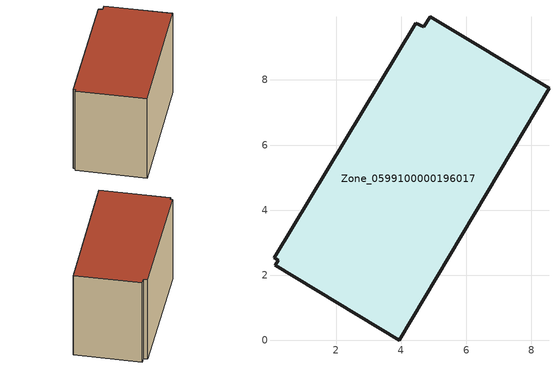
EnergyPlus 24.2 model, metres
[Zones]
Zone_0599100000196017
 floor ground (C_G): 4.89,9.94 8.54,7.74 3.94,0 0.13,2.31 0.22,2.45 0.09,2.54 4.44,9.74 4.7,9.63 z0
 wall outside (C_F): 4.44,9.74 0.09,2.54 0.22,2.45 0.13,2.31 3.94,0 8.54,7.74 4.89,9.94 4.7,9.63 4.44,9.74 z0:5.92
 roof outside (C_R): 8.54,7.74 4.89,9.94 4.7,9.63 4.44,9.74 0.09,2.54 0.22,2.45 0.13,2.31 3.94,0 z5.92
[BUILDING]
Pand.0599100000196017: North Axis=0; Terrain=City; Loads Convergence Tolerance Value=0.04; Temperature Convergence Tolerance Value=0.4; Solar Distribution=FullExterior; Maximum Number of Warmup Days=25; Minimum Number of Warmup Days=1
[Site:Location]
Rotterdam.The.Hague.AP_ZH_NLD Design_Conditions: Latitude=51.96; Longitude=4.45; Time Zone=1; Elevation=-4.5
[SITE:GROUNDTEMPERATURE:BUILDINGSURFACE]
18, 18, 18, 18, 18, 18, 18, 18, 18, 18, 18, 18
[MATERIAL] Thermal Absorptance=0.9; Solar Absorptance=0.7; Visible Absorptance=0.7
Name | Roughness | Thickness | Conductivity | Density | Specific Heat
G.TC.1946-1964 | MediumSmooth | 0.15 | 1 | 540 | 1210
F.TC.1946-1964 | Rough | 0.3 | 0.857143 | 1920 | 840
R.TC.1946-1964 | MediumRough | 0.2 | 0.235294 | 1500 | 1000
[CONSTRUCTION]
C_G: G.TC.1946-1964
C_F: F.TC.1946-1964
C_R: R.TC.1946-1964
[ZONE]
Zone_0599100000196017: Type=1; Multiplier=1; Ceiling Height=Autocalculate; Volume=Autocalculate; Floor Area=autocalculate; Part of Total Floor Area=Yes
[ZONEINFILTRATION:DESIGNFLOWRATE]
Infil_Zone_0599100000196017: Zone or ZoneList or Space or SpaceList=Zone_0599100000196017; Schedule=AlwaysOn; Design Flow Rate Calculation Method=Flow/Area; Flow Rate per Floor Area=0.003; Constant Term Coefficient=1; Temperature Term Coefficient=0; Velocity Term Coefficient=0; Velocity Squared Term Coefficient=0
[HVACTEMPLATE:ZONE:IDEALLOADSAIRSYSTEM]
Zone_0599100000196017: Maximum Heating Supply Air Temperature=50; Minimum Cooling Supply Air Temperature=13; Maximum Heating Supply Air Humidity Ratio=0.0156; Minimum Cooling Supply Air Humidity Ratio=0.0077; Heating Limit=NoLimit; Cooling Limit=NoLimit; Dehumidification Control Type=ConstantSensibleHeatRatio; Cooling Sensible Heat Ratio=0.7; Dehumidification Setpoint=60; Humidification Control Type=None; Humidification Setpoint=30; Outdoor Air Method=None; Outdoor Air Flow Rate per Person=0.00944; Outdoor Air Flow Rate per Zone Floor Area=0; Outdoor Air Flow Rate per Zone=0; Demand Controlled Ventilation Type=None; Outdoor Air Economizer Type=NoEconomizer; Heat Recovery Type=None; Sensible Heat Recovery Effectiveness=0.7; Latent Heat Recovery Effectiveness=0.65
[ZONECONTROL:THERMOSTAT]
ThermostatControl_Zone_0599100000196017: Zone or ZoneList=Zone_0599100000196017; Control Type Schedule=DualSetpointControlType; Control 1=Thermostat_Zone_0599100000196017; Temperature Difference Between Cutout And Setpoint=0
[THERMOSTATSETPOINT:DUALSETPOINT]
Thermostat_Zone_0599100000196017: Heating Setpoint Temperature Schedule=HeatingSetpoint_Zone_0599100000196017; Cooling Setpoint Temperature Schedule=CoolingSetpoint_Zone_0599100000196017
[SCHEDULE:COMPACT]
HeatingSetpoint_Zone_0599100000196017: Through: 12/31, For: AllDays, Until: 24:00, 21
CoolingSetpoint_Zone_0599100000196017: Through: 12/31, For: AllDays, Until: 24:00, 24
DualSetpointControlType: Through: 12/31, For: AllDays, Until: 24:00, 4
AlwaysOn: Through: 12/31, For: AllDays, Until: 24:00, 1
